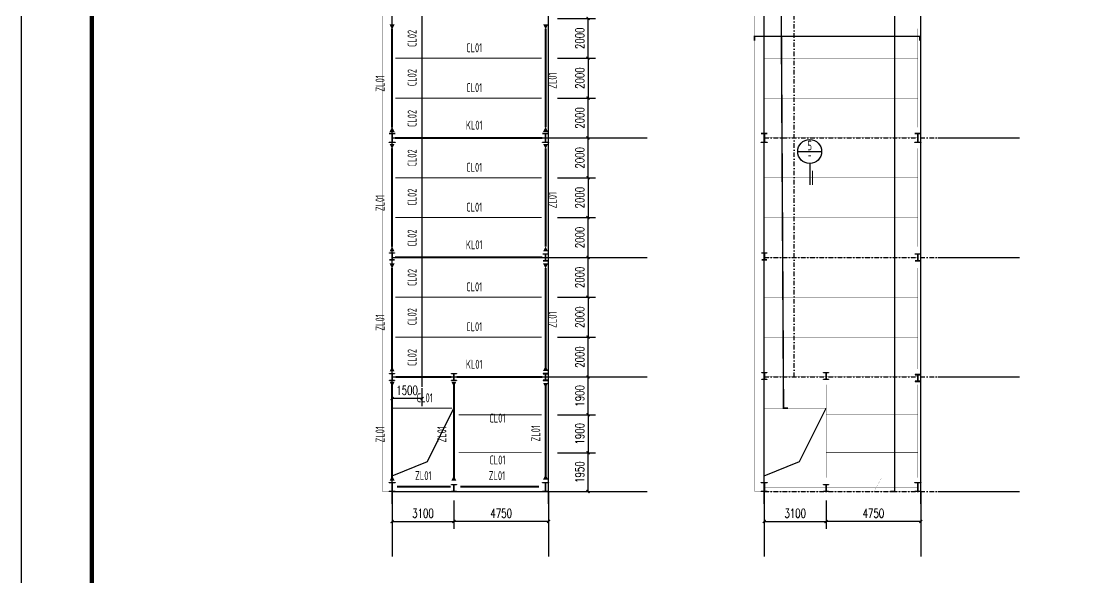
# Model space of a CAD drawing. Extents: x 180850 to 1399066, y 113487 to 334416.
# Drawn here: x 552678 to 606269, y 166362 to 194285 of the extents above; entities that cross this region are included whole.
import ezdxf
from ezdxf.enums import TextEntityAlignment as Align

# ---------------------------------------------------------------- set-up
doc = ezdxf.new("R2010")
doc.units = 0
doc.header["$LTSCALE"] = 1000
doc.linetypes.add('04-7#8#_t3 - 副本$0$04-7#8#_t3$0$3#_t3$0$PROJ-SPC-SV-EP-002-PL-FP1-R02_1$0$DGN Style 4', pattern=[0.015335, 0.007667, -0.003834, 0, -0.003834])
doc.linetypes.add('CENTER2', pattern=[1.125, 0.75, -0.125, 0.125, -0.125])
for name, color, linetype in [('AXIS', 3, 'Continuous'), ('DOTE', 1, 'Continuous'), ('GZ', 50, 'Continuous'), ('NUM', 7, 'Continuous'), ('PUB_TITLE', 4, 'Continuous'), ('REIN', 1, 'Continuous'), ('STPM_RBEAM_SIG', 2, 'Continuous'), ('STPM_RBEAM_THICK', 3, 'Continuous'), ('STPM_SBEAM_THICK', 2, 'Continuous'), ('TC', 252, 'Continuous'), ('THICK', 6, 'Continuous'), ('THIN', 7, 'Continuous')]:
    doc.layers.add(name, color=color, linetype=linetype)
doc.styles.add('_TCH_DIM_T3', font='SIMPLEX', dxfattribs={"width": 0.705882, "bigfont": 'GBCBIG'})
doc.styles.add('TSSD_Norm', font='tssdeng.shx', dxfattribs={"bigfont": 'hztxt.shx'})
doc.styles.add('TSSD_Num', font='Tssdeng.shx', dxfattribs={"width": 0.7, "bigfont": 'hztxt.shx'})
doc.dimstyles.new('_TCH_ARCH&&150', dxfattribs={"dimtxt": 446.25, "dimasz": 150, "dimexe": 375, "dimexo": 450, "dimgap": 189.375, "dimtad": 1, "dimdec": 0, "dimzin": 0, "dimdsep": 46, "dimtxsty": '_TCH_DIM_T3', "dimblk": 'ARCHTICK', "dimcen": 0.09, "dimclrd": 3, "dimclre": 3, "dimclrt": 7, "dimazin": 2, "dimtfac": 1, "dimtdec": 0, "dimtix": 1, "dimtmove": 2, "dimatfit": 3, "dimfxl": 1, "dimtolj": 1, "dimtzin": 0, "dimarcsym": 0})
doc.dimstyles.new('TCH_150_1', dxfattribs={"dimtxt": 446.25, "dimasz": 150, "dimexe": 375, "dimexo": 450, "dimgap": 189.375, "dimtad": 1, "dimdec": 0, "dimzin": 0, "dimdsep": 46, "dimtxsty": '_TCH_DIM_T3', "dimblk": 'ARCHTICK', "dimcen": 0.09, "dimclrd": 256, "dimclre": 256, "dimclrt": 7, "dimazin": 2, "dimtfac": 1, "dimtdec": 0, "dimtix": 1, "dimtmove": 2, "dimatfit": 3, "dimfxl": 1, "dimtolj": 1, "dimtzin": 0, "dimarcsym": 0})

# ---------------------------------------------------------------- blocks, each defined once
blk = doc.blocks.new('ts_idx')
at = {"layer": 'THIN', "color": 0, "linetype": 'ByBlock', "lineweight": -2}
blk.add_line((-0.5, 0), (0.5, 0), dxfattribs=at)
blk.add_circle((0, 0), 0.5, dxfattribs=at)
at = {"layer": 'THIN', "color": 0, "linetype": 'ByBlock', "lineweight": -2, "style": 'TSSD_Num', "width": 0.7}
for tag, p in [('1', (0, 0.25)), ('A', (0, -0.25))]:
    blk.add_attdef(tag, text='', height=0.5, dxfattribs=at).set_placement(p, align=Align.MIDDLE_CENTER)
blk = doc.blocks.new('_ArchTick')
at = {"color": 0, "linetype": 'ByBlock', "const_width": 0.4}
blk.add_lwpolyline([(-0.5, -0.5), (0.5, 0.5)], dxfattribs=at)
blk = doc.blocks.new('*D403')
at = {"color": 3, "lineweight": -2, "transparency": 16777216}
for p, q in [((574376, 170235), (574376, 168807)), ((579126, 170235), (579126, 168807)), ((579126, 169182), (574376, 169182))]:
    blk.add_line(p, q, dxfattribs=at)
at = {"layer": 'Defpoints', "color": 0, "transparency": 16777216}
for p in [(574376, 170685), (579126, 170685), (574376, 169182)]:
    blk.add_point(p, dxfattribs=at)
at = {"color": 3, "lineweight": -2, "transparency": 16777216, "xscale": 150, "yscale": 150, "zscale": 150}
for p, rotation in [((574376, 169182), 179.9999999949974), ((579126, 169182), 359.9999999949974)]:
    blk.add_blockref('_ArchTick', p, dxfattribs=dict(at, rotation=rotation))
at = {"color": 7, "transparency": 16777216, "insert": (576751, 169594), "char_height": 446.2, "attachment_point": 5, "rotation": 360, "style": '_TCH_DIM_T3'}
blk.add_mtext('\\A1;4750', dxfattribs=at)
blk = doc.blocks.new('*D404')
at = {"color": 3, "lineweight": -2, "transparency": 16777216}
for p, q in [((571276, 175837), (571276, 174977)), ((572776, 175876), (572776, 174977)), ((572776, 175352), (571276, 175352))]:
    blk.add_line(p, q, dxfattribs=at)
at = {"layer": 'Defpoints', "color": 0, "transparency": 16777216}
for p in [(572776, 176326), (571276, 176287), (571276, 175352)]:
    blk.add_point(p, dxfattribs=at)
at = {"color": 3, "lineweight": -2, "transparency": 16777216, "xscale": 150, "yscale": 150, "zscale": 150}
for p, rotation in [((571276, 175352), 180.0000000066701), ((572776, 175352), 6.670104468753379e-09)]:
    blk.add_blockref('_ArchTick', p, dxfattribs=dict(at, rotation=rotation))
at = {"color": 7, "transparency": 16777216, "insert": (572026, 175765), "char_height": 446.2, "attachment_point": 5, "rotation": 0, "style": '_TCH_DIM_T3'}
blk.add_mtext('\\A1;1500', dxfattribs=at)
blk = doc.blocks.new('*D405')
at = {"color": 3, "lineweight": -2, "transparency": 16777216}
for p, q in [((571276, 170197), (571276, 168807)), ((574376, 170235), (574376, 168807)), ((571276, 169182), (574376, 169182))]:
    blk.add_line(p, q, dxfattribs=at)
at = {"layer": 'Defpoints', "color": 0, "transparency": 16777216}
for p in [(571276, 170647), (574376, 170685), (574376, 169182)]:
    blk.add_point(p, dxfattribs=at)
at = {"color": 3, "lineweight": -2, "transparency": 16777216, "xscale": 150, "yscale": 150, "zscale": 150, "rotation": 180}
blk.add_blockref('_ArchTick', (571276, 169182), dxfattribs=at)
at = {"color": 3, "lineweight": -2, "transparency": 16777216, "xscale": 150, "yscale": 150, "zscale": 150}
blk.add_blockref('_ArchTick', (574376, 169182), dxfattribs=at)
at = {"color": 7, "transparency": 16777216, "insert": (572826, 169594), "char_height": 446.2, "attachment_point": 5, "style": '_TCH_DIM_T3'}
blk.add_mtext('\\A1;3100', dxfattribs=at)
blk = doc.blocks.new('*D635')
at = {"layer": 'AXIS', "lineweight": -2, "transparency": 16777216}
for p, q in [((579576, 194435), (581480, 194435)), ((581105, 192435), (581105, 194435)), ((579576, 192435), (581480, 192435))]:
    blk.add_line(p, q, dxfattribs=at)
at = {"layer": 'Defpoints', "color": 0, "transparency": 16777216}
for p in [(579126, 194435), (581105, 194435), (579126, 192435)]:
    blk.add_point(p, dxfattribs=at)
at = {"layer": 'AXIS', "lineweight": -2, "transparency": 16777216, "xscale": 150, "yscale": 150, "zscale": 150}
for p, rotation in [((581105, 194435), 90), ((581105, 192435), 270)]:
    blk.add_blockref('_ArchTick', p, dxfattribs=dict(at, rotation=rotation))
at = {"layer": 'AXIS', "color": 7, "transparency": 16777216, "insert": (580693, 193435), "char_height": 446.2, "attachment_point": 5, "rotation": 90, "style": '_TCH_DIM_T3'}
blk.add_mtext('\\A1;2000', dxfattribs=at)
blk = doc.blocks.new('*D636')
at = {"layer": 'AXIS', "lineweight": -2, "transparency": 16777216}
for p, q in [((579576, 192435), (581480, 192435)), ((581105, 192435), (581105, 190435)), ((579576, 190435), (581480, 190435))]:
    blk.add_line(p, q, dxfattribs=at)
at = {"layer": 'Defpoints', "color": 0, "transparency": 16777216}
for p in [(579126, 192435), (579126, 190435), (581105, 190435)]:
    blk.add_point(p, dxfattribs=at)
at = {"layer": 'AXIS', "lineweight": -2, "transparency": 16777216, "xscale": 150, "yscale": 150, "zscale": 150}
for p, rotation in [((581105, 192435), 90), ((581105, 190435), 270)]:
    blk.add_blockref('_ArchTick', p, dxfattribs=dict(at, rotation=rotation))
at = {"layer": 'AXIS', "color": 7, "transparency": 16777216, "insert": (580693, 191435), "char_height": 446.2, "attachment_point": 5, "rotation": 90, "style": '_TCH_DIM_T3'}
blk.add_mtext('\\A1;2000', dxfattribs=at)
blk = doc.blocks.new('*D637')
at = {"layer": 'AXIS', "lineweight": -2, "transparency": 16777216}
for p, q in [((579576, 190435), (581480, 190435)), ((581105, 188435), (581105, 190435)), ((579726, 188435), (581480, 188435))]:
    blk.add_line(p, q, dxfattribs=at)
at = {"layer": 'Defpoints', "color": 0, "transparency": 16777216}
for p in [(579126, 190435), (581105, 190435), (579276, 188435)]:
    blk.add_point(p, dxfattribs=at)
at = {"layer": 'AXIS', "lineweight": -2, "transparency": 16777216, "xscale": 150, "yscale": 150, "zscale": 150}
for p, rotation in [((581105, 190435), 90), ((581105, 188435), 270)]:
    blk.add_blockref('_ArchTick', p, dxfattribs=dict(at, rotation=rotation))
at = {"layer": 'AXIS', "color": 7, "transparency": 16777216, "insert": (580693, 189435), "char_height": 446.2, "attachment_point": 5, "rotation": 90, "style": '_TCH_DIM_T3'}
blk.add_mtext('\\A1;2000', dxfattribs=at)
blk = doc.blocks.new('*D638')
at = {"layer": 'AXIS', "lineweight": -2, "transparency": 16777216}
for p, q in [((579576, 188435), (581480, 188435)), ((581105, 186435), (581105, 188435)), ((579576, 186435), (581480, 186435))]:
    blk.add_line(p, q, dxfattribs=at)
at = {"layer": 'Defpoints', "color": 0, "transparency": 16777216}
for p in [(579126, 188435), (581105, 188435), (579126, 186435)]:
    blk.add_point(p, dxfattribs=at)
at = {"layer": 'AXIS', "lineweight": -2, "transparency": 16777216, "xscale": 150, "yscale": 150, "zscale": 150}
for p, rotation in [((581105, 188435), 90), ((581105, 186435), 270)]:
    blk.add_blockref('_ArchTick', p, dxfattribs=dict(at, rotation=rotation))
at = {"layer": 'AXIS', "color": 7, "transparency": 16777216, "insert": (580693, 187435), "char_height": 446.2, "attachment_point": 5, "rotation": 90, "style": '_TCH_DIM_T3'}
blk.add_mtext('\\A1;2000', dxfattribs=at)
blk = doc.blocks.new('*D639')
at = {"layer": 'AXIS', "lineweight": -2, "transparency": 16777216}
for p, q in [((579576, 186435), (581480, 186435)), ((581105, 186435), (581105, 184435)), ((579576, 184435), (581480, 184435))]:
    blk.add_line(p, q, dxfattribs=at)
at = {"layer": 'Defpoints', "color": 0, "transparency": 16777216}
for p in [(579126, 186435), (579126, 184435), (581105, 184435)]:
    blk.add_point(p, dxfattribs=at)
at = {"layer": 'AXIS', "lineweight": -2, "transparency": 16777216, "xscale": 150, "yscale": 150, "zscale": 150}
for p, rotation in [((581105, 186435), 90), ((581105, 184435), 270)]:
    blk.add_blockref('_ArchTick', p, dxfattribs=dict(at, rotation=rotation))
at = {"layer": 'AXIS', "color": 7, "transparency": 16777216, "insert": (580693, 185435), "char_height": 446.2, "attachment_point": 5, "rotation": 90, "style": '_TCH_DIM_T3'}
blk.add_mtext('\\A1;2000', dxfattribs=at)
blk = doc.blocks.new('*D640')
at = {"layer": 'AXIS', "lineweight": -2, "transparency": 16777216}
for p, q in [((579576, 184435), (581480, 184435)), ((581105, 182435), (581105, 184435)), ((579726, 182435), (581480, 182435))]:
    blk.add_line(p, q, dxfattribs=at)
at = {"layer": 'Defpoints', "color": 0, "transparency": 16777216}
for p in [(579126, 184435), (581105, 184435), (579276, 182435)]:
    blk.add_point(p, dxfattribs=at)
at = {"layer": 'AXIS', "lineweight": -2, "transparency": 16777216, "xscale": 150, "yscale": 150, "zscale": 150}
for p, rotation in [((581105, 184435), 90), ((581105, 182435), 270)]:
    blk.add_blockref('_ArchTick', p, dxfattribs=dict(at, rotation=rotation))
at = {"layer": 'AXIS', "color": 7, "transparency": 16777216, "insert": (580693, 183435), "char_height": 446.2, "attachment_point": 5, "rotation": 90, "style": '_TCH_DIM_T3'}
blk.add_mtext('\\A1;2000', dxfattribs=at)
blk = doc.blocks.new('*D641')
at = {"layer": 'AXIS', "lineweight": -2, "transparency": 16777216}
for p, q in [((579576, 182435), (581480, 182435)), ((581105, 180435), (581105, 182435)), ((579576, 180435), (581480, 180435))]:
    blk.add_line(p, q, dxfattribs=at)
at = {"layer": 'Defpoints', "color": 0, "transparency": 16777216}
for p in [(579126, 182435), (581105, 182435), (579126, 180435)]:
    blk.add_point(p, dxfattribs=at)
at = {"layer": 'AXIS', "lineweight": -2, "transparency": 16777216, "xscale": 150, "yscale": 150, "zscale": 150}
for p, rotation in [((581105, 182435), 90), ((581105, 180435), 270)]:
    blk.add_blockref('_ArchTick', p, dxfattribs=dict(at, rotation=rotation))
at = {"layer": 'AXIS', "color": 7, "transparency": 16777216, "insert": (580693, 181435), "char_height": 446.2, "attachment_point": 5, "rotation": 90, "style": '_TCH_DIM_T3'}
blk.add_mtext('\\A1;2000', dxfattribs=at)
blk = doc.blocks.new('*D642')
at = {"layer": 'AXIS', "lineweight": -2, "transparency": 16777216}
for p, q in [((579576, 180435), (581480, 180435)), ((581105, 180435), (581105, 178435)), ((579576, 178435), (581480, 178435))]:
    blk.add_line(p, q, dxfattribs=at)
at = {"layer": 'Defpoints', "color": 0, "transparency": 16777216}
for p in [(579126, 180435), (579126, 178435), (581105, 178435)]:
    blk.add_point(p, dxfattribs=at)
at = {"layer": 'AXIS', "lineweight": -2, "transparency": 16777216, "xscale": 150, "yscale": 150, "zscale": 150}
for p, rotation in [((581105, 180435), 90), ((581105, 178435), 270)]:
    blk.add_blockref('_ArchTick', p, dxfattribs=dict(at, rotation=rotation))
at = {"layer": 'AXIS', "color": 7, "transparency": 16777216, "insert": (580693, 179435), "char_height": 446.2, "attachment_point": 5, "rotation": 90, "style": '_TCH_DIM_T3'}
blk.add_mtext('\\A1;2000', dxfattribs=at)
blk = doc.blocks.new('*D643')
at = {"layer": 'AXIS', "lineweight": -2, "transparency": 16777216}
for p, q in [((579576, 178435), (581480, 178435)), ((581105, 176435), (581105, 178435)), ((579726, 176435), (581480, 176435))]:
    blk.add_line(p, q, dxfattribs=at)
at = {"layer": 'Defpoints', "color": 0, "transparency": 16777216}
for p in [(579126, 178435), (581105, 178435), (579276, 176435)]:
    blk.add_point(p, dxfattribs=at)
at = {"layer": 'AXIS', "lineweight": -2, "transparency": 16777216, "xscale": 150, "yscale": 150, "zscale": 150}
for p, rotation in [((581105, 178435), 90), ((581105, 176435), 270)]:
    blk.add_blockref('_ArchTick', p, dxfattribs=dict(at, rotation=rotation))
at = {"layer": 'AXIS', "color": 7, "transparency": 16777216, "insert": (580693, 177435), "char_height": 446.2, "attachment_point": 5, "rotation": 90, "style": '_TCH_DIM_T3'}
blk.add_mtext('\\A1;2000', dxfattribs=at)
blk = doc.blocks.new('*D646')
at = {"layer": 'AXIS', "lineweight": -2, "transparency": 16777216}
for p, q in [((579576, 176435), (581480, 176435)), ((581105, 174535), (581105, 176435)), ((579576, 174535), (581480, 174535))]:
    blk.add_line(p, q, dxfattribs=at)
at = {"layer": 'Defpoints', "color": 0, "transparency": 16777216}
for p in [(579126, 176435), (581105, 176435), (579126, 174535)]:
    blk.add_point(p, dxfattribs=at)
at = {"layer": 'AXIS', "lineweight": -2, "transparency": 16777216, "xscale": 150, "yscale": 150, "zscale": 150}
for p, rotation in [((581105, 176435), 90), ((581105, 174535), 270)]:
    blk.add_blockref('_ArchTick', p, dxfattribs=dict(at, rotation=rotation))
at = {"layer": 'AXIS', "color": 7, "transparency": 16777216, "insert": (580693, 175485), "char_height": 446.2, "attachment_point": 5, "rotation": 90, "style": '_TCH_DIM_T3'}
blk.add_mtext('\\A1;1900', dxfattribs=at)
blk = doc.blocks.new('*D647')
at = {"layer": 'AXIS', "lineweight": -2, "transparency": 16777216}
for p, q in [((579576, 174535), (581480, 174535)), ((581105, 174535), (581105, 172635)), ((579576, 172635), (581480, 172635))]:
    blk.add_line(p, q, dxfattribs=at)
at = {"layer": 'Defpoints', "color": 0, "transparency": 16777216}
for p in [(579126, 174535), (579126, 172635), (581105, 172635)]:
    blk.add_point(p, dxfattribs=at)
at = {"layer": 'AXIS', "lineweight": -2, "transparency": 16777216, "xscale": 150, "yscale": 150, "zscale": 150}
for p, rotation in [((581105, 174535), 90), ((581105, 172635), 270)]:
    blk.add_blockref('_ArchTick', p, dxfattribs=dict(at, rotation=rotation))
at = {"layer": 'AXIS', "color": 7, "transparency": 16777216, "insert": (580693, 173585), "char_height": 446.2, "attachment_point": 5, "rotation": 90, "style": '_TCH_DIM_T3'}
blk.add_mtext('\\A1;1900', dxfattribs=at)
blk = doc.blocks.new('*D648')
at = {"layer": 'AXIS', "lineweight": -2, "transparency": 16777216}
for p, q in [((579576, 172635), (581480, 172635)), ((581105, 170685), (581105, 172635)), ((579726, 170685), (581480, 170685))]:
    blk.add_line(p, q, dxfattribs=at)
at = {"layer": 'Defpoints', "color": 0, "transparency": 16777216}
for p in [(579126, 172635), (581105, 172635), (579276, 170685)]:
    blk.add_point(p, dxfattribs=at)
at = {"layer": 'AXIS', "lineweight": -2, "transparency": 16777216, "xscale": 150, "yscale": 150, "zscale": 150}
for p, rotation in [((581105, 172635), 90), ((581105, 170685), 270)]:
    blk.add_blockref('_ArchTick', p, dxfattribs=dict(at, rotation=rotation))
at = {"layer": 'AXIS', "color": 7, "transparency": 16777216, "insert": (580693, 171660), "char_height": 446.2, "attachment_point": 5, "rotation": 90, "style": '_TCH_DIM_T3'}
blk.add_mtext('\\A1;1950', dxfattribs=at)
blk = doc.blocks.new('*D650')
at = {"color": 3, "lineweight": -2, "transparency": 16777216}
for p, q in [((593049, 170235), (593049, 168807)), ((597799, 170235), (597799, 168807)), ((597799, 169182), (593049, 169182))]:
    blk.add_line(p, q, dxfattribs=at)
at = {"layer": 'Defpoints', "color": 0, "transparency": 16777216}
for p in [(593049, 170685), (597799, 170685), (593049, 169182)]:
    blk.add_point(p, dxfattribs=at)
at = {"color": 3, "lineweight": -2, "transparency": 16777216, "xscale": 150, "yscale": 150, "zscale": 150}
for p, rotation in [((593049, 169182), 179.9999999949974), ((597799, 169182), 359.9999999949974)]:
    blk.add_blockref('_ArchTick', p, dxfattribs=dict(at, rotation=rotation))
at = {"color": 7, "transparency": 16777216, "insert": (595424, 169594), "char_height": 446.2, "attachment_point": 5, "rotation": 360, "style": '_TCH_DIM_T3'}
blk.add_mtext('\\A1;4750', dxfattribs=at)
blk = doc.blocks.new('*D651')
at = {"color": 3, "lineweight": -2, "transparency": 16777216}
for p, q in [((589949, 170197), (589949, 168807)), ((593049, 170235), (593049, 168807)), ((589949, 169182), (593049, 169182))]:
    blk.add_line(p, q, dxfattribs=at)
at = {"layer": 'Defpoints', "color": 0, "transparency": 16777216}
for p in [(589949, 170647), (593049, 170685), (593049, 169182)]:
    blk.add_point(p, dxfattribs=at)
at = {"color": 3, "lineweight": -2, "transparency": 16777216, "xscale": 150, "yscale": 150, "zscale": 150, "rotation": 180}
blk.add_blockref('_ArchTick', (589949, 169182), dxfattribs=at)
at = {"color": 3, "lineweight": -2, "transparency": 16777216, "xscale": 150, "yscale": 150, "zscale": 150}
blk.add_blockref('_ArchTick', (593049, 169182), dxfattribs=at)
at = {"color": 7, "transparency": 16777216, "insert": (591499, 169594), "char_height": 446.2, "attachment_point": 5, "style": '_TCH_DIM_T3'}
blk.add_mtext('\\A1;3100', dxfattribs=at)

msp = doc.modelspace()

# ---------------------------------------------------------------- linework, layer by layer
at = {"layer": 'AXIS'}
for p, q in [((579976.16, 188435.44), (584070.8, 188435.44)), ((598648.78, 188435.44), (602743.42, 188435.44)), ((579976.16, 182435.44), (584070.8, 182435.44)), ((598648.78, 182435.44), (602743.42, 182435.44)), ((579976.16, 176435.44), (584070.8, 176435.44)), ((598648.78, 176435.44), (602743.42, 176435.44)), ((571276.19, 170646.86), (571276.19, 167431.11)), ((579126.19, 170646.86), (579126.19, 167431.11)), ((579976.16, 170685.44), (584070.8, 170685.44)), ((589948.81, 170646.86), (589948.81, 167431.11)), ((597798.81, 170646.86), (597798.81, 167431.11)), ((598648.78, 170685.44), (602743.42, 170685.44))]:
    msp.add_line(p, q, dxfattribs=at)
at = {"layer": 'DOTE'}
for p, q in [((571276.19, 170060.44), (571276.19, 208029.2)), ((589948.81, 170065.19), (589948.81, 208033.95)), ((579126.19, 170060.44), (579126.19, 207310.44)), ((597798.81, 170060.44), (597798.81, 207310.44)), ((572776.19, 175943.91), (572776.19, 200759.12)), ((571276.19, 188435.44), (580524.82, 188435.44)), ((571276.19, 182435.44), (580524.82, 182435.44)), ((571276.19, 176435.44), (580524.82, 176435.44)), ((571276.19, 170685.44), (580376.19, 170685.44))]:
    msp.add_line(p, q, dxfattribs=at)
at = {"layer": 'GZ', "color": 5, "linetype": 'ByBlock', "const_width": 5}
msp.add_lwpolyline([(595055.56, 205494.18), (595453.6, 206300.02), (595453.6, 170685.44), (595870.76, 171445.8)], dxfattribs=at)
at = {"layer": 'GZ'}
for points in [[(571126.19, 188660.62), (571426.19, 188660.62), (571426.19, 188650.62), (571283.04, 188650.62), (571279.19, 188645.62), (571279.19, 188225.27), (571283.04, 188220.62), (571426.19, 188220.62), (571426.19, 188210.62), (571126.19, 188210.62), (571126.19, 188220.62), (571269.19, 188220.62), (571273.19, 188225.1), (571273.19, 188645.62), (571269.19, 188650.62), (571126.19, 188650.62), (571126.19, 188660.62)], [(578826.19, 188660.62), (579126.19, 188660.62), (579126.19, 188650.62), (578983.04, 188650.62), (578979.19, 188645.62), (578979.19, 188225.27), (578983.04, 188220.62), (579126.19, 188220.62), (579126.19, 188210.62), (578826.19, 188210.62), (578826.19, 188220.62), (578969.19, 188220.62), (578973.19, 188225.1), (578973.19, 188645.62), (578969.19, 188650.62), (578826.19, 188650.62), (578826.19, 188660.62)], [(589798.81, 188660.62), (590098.81, 188660.62), (590098.81, 188650.62), (589955.66, 188650.62), (589951.81, 188645.62), (589951.81, 188225.27), (589955.66, 188220.62), (590098.81, 188220.62), (590098.81, 188210.62), (589798.81, 188210.62), (589798.81, 188220.62), (589941.81, 188220.62), (589945.81, 188225.1), (589945.81, 188645.62), (589941.81, 188650.62), (589798.81, 188650.62), (589798.81, 188660.62)], [(597498.81, 188660.62), (597798.81, 188660.62), (597798.81, 188650.62), (597655.66, 188650.62), (597651.81, 188645.62), (597651.81, 188225.27), (597655.66, 188220.62), (597798.81, 188220.62), (597798.81, 188210.62), (597498.81, 188210.62), (597498.81, 188220.62), (597641.81, 188220.62), (597645.81, 188225.1), (597645.81, 188645.62), (597641.81, 188650.62), (597498.81, 188650.62), (597498.81, 188660.62)], [(571151.19, 182660.62), (571401.19, 182660.62), (571401.19, 182650.62), (571283.04, 182650.62), (571279.19, 182645.62), (571279.19, 182325.27), (571283.04, 182320.62), (571401.19, 182320.62), (571401.19, 182310.62), (571151.19, 182310.62), (571151.19, 182320.62), (571269.19, 182320.62), (571273.19, 182325.1), (571273.19, 182645.62), (571269.19, 182650.62), (571151.19, 182650.62), (571151.19, 182660.62)], [(578851.19, 182610.62), (579101.19, 182610.62), (579101.19, 182600.62), (578983.04, 182600.62), (578979.19, 182595.62), (578979.19, 182275.27), (578983.04, 182270.62), (579101.19, 182270.62), (579101.19, 182260.62), (578851.19, 182260.62), (578851.19, 182270.62), (578969.19, 182270.62), (578973.19, 182275.1), (578973.19, 182595.62), (578969.19, 182600.62), (578851.19, 182600.62), (578851.19, 182610.62)], [(589823.81, 182660.62), (590073.81, 182660.62), (590073.81, 182650.62), (589955.66, 182650.62), (589951.81, 182645.62), (589951.81, 182325.27), (589955.66, 182320.62), (590073.81, 182320.62), (590073.81, 182310.62), (589823.81, 182310.62), (589823.81, 182320.62), (589941.81, 182320.62), (589945.81, 182325.1), (589945.81, 182645.62), (589941.81, 182650.62), (589823.81, 182650.62), (589823.81, 182660.62)], [(597523.81, 182610.62), (597773.81, 182610.62), (597773.81, 182600.62), (597655.66, 182600.62), (597651.81, 182595.62), (597651.81, 182275.27), (597655.66, 182270.62), (597773.81, 182270.62), (597773.81, 182260.62), (597523.81, 182260.62), (597523.81, 182270.62), (597641.81, 182270.62), (597645.81, 182275.1), (597645.81, 182595.62), (597641.81, 182600.62), (597523.81, 182600.62), (597523.81, 182610.62)], [(571151.19, 176610.7), (571401.19, 176610.7), (571401.19, 176600.7), (571283.04, 176600.7), (571279.19, 176595.7), (571279.19, 176275.35), (571283.04, 176270.7), (571401.19, 176270.7), (571401.19, 176260.7), (571151.19, 176260.7), (571151.19, 176270.7), (571269.19, 176270.7), (571273.19, 176275.19), (571273.19, 176595.7), (571269.19, 176600.7), (571151.19, 176600.7), (571151.19, 176610.7)], [(574251.24, 176610.7), (574501.24, 176610.7), (574501.24, 176600.7), (574383.09, 176600.7), (574379.24, 176595.7), (574379.24, 176275.35), (574383.09, 176270.7), (574501.24, 176270.7), (574501.24, 176260.7), (574251.24, 176260.7), (574251.24, 176270.7), (574369.24, 176270.7), (574373.24, 176275.19), (574373.24, 176595.7), (574369.24, 176600.7), (574251.24, 176600.7), (574251.24, 176610.7)], [(578851.19, 176260.19), (579101.19, 176260.19), (579101.19, 176270.19), (578983.04, 176270.19), (578979.19, 176275.19), (578979.19, 176595.54), (578983.04, 176600.19), (579101.19, 176600.19), (579101.19, 176610.19), (578851.19, 176610.19), (578851.19, 176600.19), (578969.19, 176600.19), (578973.19, 176595.7), (578973.19, 176275.19), (578969.19, 176270.19), (578851.19, 176270.19), (578851.19, 176260.19)], [(589823.81, 176660.62), (590073.81, 176660.62), (590073.81, 176650.62), (589955.66, 176650.62), (589951.81, 176645.62), (589951.81, 176325.27), (589955.66, 176320.62), (590073.81, 176320.62), (590073.81, 176310.62), (589823.81, 176310.62), (589823.81, 176320.62), (589941.81, 176320.62), (589945.81, 176325.1), (589945.81, 176645.62), (589941.81, 176650.62), (589823.81, 176650.62), (589823.81, 176660.62)], [(592923.86, 176660.62), (593173.86, 176660.62), (593173.86, 176650.62), (593055.71, 176650.62), (593051.86, 176645.62), (593051.86, 176325.27), (593055.71, 176320.62), (593173.86, 176320.62), (593173.86, 176310.62), (592923.86, 176310.62), (592923.86, 176320.62), (593041.86, 176320.62), (593045.86, 176325.1), (593045.86, 176645.62), (593041.86, 176650.62), (592923.86, 176650.62), (592923.86, 176660.62)], [(592923.86, 176660.62), (593173.86, 176660.62), (593173.86, 176650.62), (593055.71, 176650.62), (593051.86, 176645.62), (593051.86, 176325.27), (593055.71, 176320.62), (593173.86, 176320.62), (593173.86, 176310.62), (592923.86, 176310.62), (592923.86, 176320.62), (593041.86, 176320.62), (593045.86, 176325.1), (593045.86, 176645.62), (593041.86, 176650.62), (592923.86, 176650.62), (592923.86, 176660.62)], [(597523.81, 176210.27), (597773.81, 176210.27), (597773.81, 176220.27), (597655.66, 176220.27), (597651.81, 176225.27), (597651.81, 176545.62), (597655.66, 176550.27), (597773.81, 176550.27), (597773.81, 176560.27), (597523.81, 176560.27), (597523.81, 176550.27), (597641.81, 176550.27), (597645.81, 176545.78), (597645.81, 176225.27), (597641.81, 176220.27), (597523.81, 176220.27), (597523.81, 176210.27)], [(571126.19, 171135.44), (571426.19, 171135.44), (571426.19, 171125.44), (571283.04, 171125.44), (571279.19, 171120.44), (571279.19, 170700.09), (571283.04, 170695.44), (571426.19, 170695.44), (571426.19, 170685.44), (571126.19, 170685.44), (571126.19, 170695.44), (571269.19, 170695.44), (571273.19, 170699.93), (571273.19, 171120.44), (571269.19, 171125.44), (571126.19, 171125.44), (571126.19, 171135.44)], [(574251.24, 171035.44), (574501.24, 171035.44), (574501.24, 171025.44), (574383.09, 171025.44), (574379.24, 171020.44), (574379.24, 170700.09), (574383.09, 170695.44), (574501.24, 170695.44), (574501.24, 170685.44), (574251.24, 170685.44), (574251.24, 170695.44), (574369.24, 170695.44), (574373.24, 170699.93), (574373.24, 171020.44), (574369.24, 171025.44), (574251.24, 171025.44), (574251.24, 171035.44)], [(578826.19, 171135.44), (579126.19, 171135.44), (579126.19, 171125.44), (578983.04, 171125.44), (578979.19, 171120.44), (578979.19, 170700.09), (578983.04, 170695.44), (579126.19, 170695.44), (579126.19, 170685.44), (578826.19, 170685.44), (578826.19, 170695.44), (578969.19, 170695.44), (578973.19, 170699.93), (578973.19, 171120.44), (578969.19, 171125.44), (578826.19, 171125.44), (578826.19, 171135.44)], [(589798.81, 171135.44), (590098.81, 171135.44), (590098.81, 171125.44), (589955.66, 171125.44), (589951.81, 171120.44), (589951.81, 170700.09), (589955.66, 170695.44), (590098.81, 170695.44), (590098.81, 170685.44), (589798.81, 170685.44), (589798.81, 170695.44), (589941.81, 170695.44), (589945.81, 170699.93), (589945.81, 171120.44), (589941.81, 171125.44), (589798.81, 171125.44), (589798.81, 171135.44)], [(592923.86, 171035.44), (593173.86, 171035.44), (593173.86, 171025.44), (593055.71, 171025.44), (593051.86, 171020.44), (593051.86, 170700.09), (593055.71, 170695.44), (593173.86, 170695.44), (593173.86, 170685.44), (592923.86, 170685.44), (592923.86, 170695.44), (593041.86, 170695.44), (593045.86, 170699.93), (593045.86, 171020.44), (593041.86, 171025.44), (592923.86, 171025.44), (592923.86, 171035.44)], [(592923.86, 171035.44), (593173.86, 171035.44), (593173.86, 171025.44), (593055.71, 171025.44), (593051.86, 171020.44), (593051.86, 170700.09), (593055.71, 170695.44), (593173.86, 170695.44), (593173.86, 170685.44), (592923.86, 170685.44), (592923.86, 170695.44), (593041.86, 170695.44), (593045.86, 170699.93), (593045.86, 171020.44), (593041.86, 171025.44), (592923.86, 171025.44), (592923.86, 171035.44)], [(597498.81, 171135.44), (597798.81, 171135.44), (597798.81, 171125.44), (597655.66, 171125.44), (597651.81, 171120.44), (597651.81, 170700.09), (597655.66, 170695.44), (597798.81, 170695.44), (597798.81, 170685.44), (597498.81, 170685.44), (597498.81, 170695.44), (597641.81, 170695.44), (597645.81, 170699.93), (597645.81, 171120.44), (597641.81, 171125.44), (597498.81, 171125.44), (597498.81, 171135.44)]]:
    msp.add_lwpolyline(points, close=True, dxfattribs=at)
at = {"layer": 'PUB_TITLE'}
msp.add_lwpolyline([(552677.75, 220381.89), (671606.93, 220381.89), (671606.93, 136381.97), (552677.75, 136381.97)], close=True, dxfattribs=at)
at = {"layer": 'PUB_TITLE', "const_width": 212.12}
msp.add_lwpolyline([(556213.1, 137796.11), (556213.1, 218967.75), (670192.79, 218967.75), (670192.79, 137796.11)], close=True, dxfattribs=at)
at = {"layer": 'REIN', "const_width": 75}
for points in [[(596266.71, 206295.7), (596491.71, 206295.7), (596491.71, 170685.44), (596266.71, 170685.44)], [(590992.97, 200435.44), (590767.97, 200435.44), (590912.56, 174865.44), (591137.56, 174865.44)], [(589455.6, 193312.08), (589455.6, 193537.08), (597741.98, 193537.08), (597741.98, 193312.08)]]:
    msp.add_lwpolyline(points, dxfattribs=at)
at = {"layer": 'STPM_RBEAM_SIG'}
for points in [[(571276.19, 194131.68, 250, 0, 0), (571276.19, 193881.68, 250, 0, 0)], [(578976.19, 194134.1, 250, 0, 0), (578976.19, 193884.1, 250, 0, 0)], [(571276.19, 188739.2, 250, 0, 0), (571276.19, 188989.2, 250, 0, 0)], [(578976.19, 188739.2, 250, 0, 0), (578976.19, 188989.2, 250, 0, 0)], [(571276.19, 188131.68, 250, 0, 0), (571276.19, 187881.68, 250, 0, 0)], [(578976.19, 188134.1, 250, 0, 0), (578976.19, 187884.1, 250, 0, 0)], [(571276.19, 182739.2, 250, 0, 0), (571276.19, 182989.2, 250, 0, 0)], [(578976.19, 182739.2, 250, 0, 0), (578976.19, 182989.2, 250, 0, 0)], [(571276.19, 182131.68, 250, 0, 0), (571276.19, 181881.68, 250, 0, 0)], [(578976.19, 182134.1, 250, 0, 0), (578976.19, 181884.1, 250, 0, 0)], [(571276.19, 176710.93, 250, 0, 0), (571276.19, 176960.93, 250, 0, 0)], [(578976.19, 176739.2, 250, 0, 0), (578976.19, 176989.2, 250, 0, 0)], [(571276.19, 176199.62, 250, 0, 0), (571276.19, 175949.62, 250, 0, 0)], [(574376.19, 176199.62, 250, 0, 0), (574376.19, 175949.62, 250, 0, 0)], [(578976.19, 176134.1, 250, 0, 0), (578976.19, 175884.1, 250, 0, 0)], [(571276.19, 171229.45, 250, 0, 0), (571276.19, 171479.45, 250, 0, 0)], [(574376.19, 171229.45, 250, 0, 0), (574376.19, 171479.45, 250, 0, 0)], [(578976.19, 171282.15, 250, 0, 0), (578976.19, 171532.15, 250, 0, 0)]]:
    msp.add_lwpolyline(points, format="xyseb", dxfattribs=at)
at = {"layer": 'STPM_RBEAM_THICK', "const_width": 100}
for points in [[(571276.19, 193912.04), (571275.97, 188968.46)], [(578976.19, 193912.04), (578975.96, 188968.46)], [(578804.49, 188435.44), (571420.86, 188435.44)], [(571276.19, 187912.04), (571275.97, 182968.46)], [(578976.19, 187912.04), (578975.96, 182968.46)], [(578804.49, 182435.44), (571420.86, 182435.44)], [(571276.19, 181912.04), (571275.97, 176876.68)], [(578976.19, 181912.04), (578975.96, 176833.64)], [(571450.32, 176435.44), (574242.22, 176435.44)], [(578804.49, 176435.44), (574510.17, 176435.44)], [(571276.19, 176104.87), (571276.19, 171367.65)], [(574376.19, 171374.78), (574376.19, 176054.29)], [(578975.96, 171374.78), (578975.96, 176054.29)], [(578976.19, 175912.04), (578975.96, 171432.13)], [(574208.47, 170935.19), (571516.31, 170935.19)], [(574693.49, 170935.19), (578652.57, 170935.19)]]:
    msp.add_lwpolyline(points, dxfattribs=at)
at = {"layer": 'STPM_SBEAM_THICK', "color": 8, "linetype": '04-7#8#_t3 - 副本$0$04-7#8#_t3$0$3#_t3$0$PROJ-SPC-SV-EP-002-PL-FP1-R02_1$0$DGN Style 4', "ltscale": 30}
for p, q in [((591448.81, 176435.44), (591448.81, 200435.44)), ((589948.81, 188435.44), (599048.81, 188435.44)), ((589948.81, 182435.44), (599048.81, 182435.44)), ((589948.81, 176435.44), (599048.81, 176435.44)), ((589948.81, 170685.44), (599048.81, 170685.44))]:
    msp.add_line(p, q, dxfattribs=at)
at = {"layer": 'STPM_SBEAM_THICK', "const_width": 50}
for points in [[(572776.84, 192690.29), (572775.55, 194168.4)], [(578783.84, 192435.44), (571444.55, 192435.44)], [(572775.55, 190709.67), (572776.84, 192177.22)], [(578783.84, 190435.44), (571444.55, 190435.44)], [(572775.55, 190161.22), (572776.84, 188693.66)], [(572776.84, 186690.29), (572775.55, 188168.4)], [(578783.84, 186435.44), (571444.55, 186435.44)], [(572775.55, 184709.67), (572776.84, 186177.22)], [(578783.84, 184435.44), (571444.55, 184435.44)], [(572775.55, 184161.22), (572776.84, 182693.66)], [(572776.84, 180690.29), (572775.55, 182168.4)], [(578783.84, 180435.44), (571444.55, 180435.44)], [(572775.55, 178709.67), (572776.84, 180177.22)], [(578783.84, 178435.44), (571444.55, 178435.44)], [(572775.55, 178161.22), (572776.84, 176693.66)], [(574274.37, 174865.44), (571306.34, 174865.44)], [(578773.14, 174535.44), (574612.13, 174535.44)], [(578773.14, 172635.44), (574612.13, 172635.44)]]:
    msp.add_lwpolyline(points, dxfattribs=at)
at = {"layer": 'STPM_SBEAM_THICK', "color": 8, "linetype": '04-7#8#_t3 - 副本$0$04-7#8#_t3$0$3#_t3$0$PROJ-SPC-SV-EP-002-PL-FP1-R02_1$0$DGN Style 4', "ltscale": 30, "const_width": 20}
for points in [[(589948.81, 193912.04), (589948.59, 188968.46)], [(597648.81, 193912.04), (597648.58, 188968.46)], [(597648.58, 192435.44), (589948.81, 192435.44)], [(597648.58, 190435.44), (589948.81, 190435.44)], [(597648.58, 188435.44), (589948.81, 188435.44)], [(589948.81, 187912.04), (589948.59, 182968.46)], [(597648.81, 187912.04), (597648.58, 182968.46)], [(597648.58, 186435.44), (589948.81, 186435.44)], [(597648.58, 184435.44), (589948.81, 184435.44)], [(597648.58, 182435.44), (589948.81, 182435.44)], [(589948.81, 181912.04), (589948.59, 176968.46)], [(597648.81, 181912.04), (597648.58, 176833.64)], [(597648.58, 180435.44), (589948.81, 180435.44)], [(597648.58, 178435.44), (589948.81, 178435.44)], [(597648.58, 176435.44), (589948.81, 176435.44)], [(597648.58, 176435.44), (589948.81, 176435.44)], [(589948.81, 176104.87), (589948.81, 171367.65)], [(593048.81, 171374.78), (593048.81, 176054.29)], [(597648.58, 171374.78), (597648.58, 176054.29)], [(597648.81, 175912.04), (597648.58, 171432.13)], [(593048.81, 174865.44), (589951.81, 174865.44)], [(597648.58, 174535.44), (593048.81, 174535.44)], [(597648.58, 172635.44), (593048.81, 172635.44)], [(597648.58, 170905.31), (589948.81, 170905.31)]]:
    msp.add_lwpolyline(points, dxfattribs=at)
at = {"layer": 'TC'}
for p, q in [((573043.74, 172189.99), (574379.19, 174865.44)), ((591716.36, 172189.99), (593048.81, 174865.44)), ((571276.19, 171479.45), (573043.74, 172189.99)), ((589948.81, 171479.45), (591716.36, 172189.99))]:
    msp.add_line(p, q, dxfattribs=at)
at = {"layer": 'THICK', "linetype": 'CENTER2', "const_width": 20}
for points in [[(579126.19, 170685.44), (579126.19, 206295.7), (570796.19, 206295.7), (570796.19, 170685.44)], [(597798.81, 170685.44), (597798.81, 206295.7), (589468.81, 206295.7), (589468.81, 170685.44)]]:
    msp.add_lwpolyline(points, close=True, dxfattribs=at)
at = {"layer": 'THIN'}
msp.add_line((592224.79, 187148.64), (592224.79, 186078.4), dxfattribs=at)
at = {"layer": 'THIN', "const_width": 60}
msp.add_lwpolyline([(592368.79, 186792.04), (592368.79, 186078.84)], dxfattribs=at)

# ---------------------------------------------------------------- block references
at = {"layer": 'THIN'}
ref = msp.add_blockref('ts_idx', (592224.79, 187748.64), dxfattribs=dict(at, xscale=1200, yscale=1200, zscale=1200))
ref.add_attrib('2', '5', dxfattribs={"height": 480, "style": 'TSSD_Num', "width": 0.7}).set_placement((592224.79, 188048.64), align=Align.MIDDLE_CENTER)
ref.add_attrib('-', '-', dxfattribs={"height": 480, "style": 'TSSD_Norm', "width": 0.5}).set_placement((592223.91, 187203.88), align=Align.BOTTOM_CENTER)

# ---------------------------------------------------------------- texts
at = {"layer": 'NUM', "style": 'TSSD_Norm', "width": 0.7}
for s, p in [('CL02', (572638.18, 193429.74)), ('CL02', (572638.18, 191461.52)), ('ZL01', (571030.63, 191168.46)), ('ZL01', (579674.58, 191308.61)), ('CL02', (572638.18, 189409.36)), ('CL02', (572638.18, 187429.74)), ('ZL01', (571030.63, 185168.46)), ('CL02', (572638.18, 185461.52)), ('ZL01', (579674.58, 185308.61)), ('CL02', (572638.18, 183409.36)), ('CL02', (572638.18, 181429.74)), ('ZL01', (571030.63, 179168.46)), ('CL02', (572638.18, 179461.52)), ('ZL01', (579674.58, 179308.61)), ('CL02', (572638.18, 177409.36)), ('ZL01', (571030.63, 173554.91)), ('ZL01', (574130.63, 173554.91)), ('ZL01', (578841.27, 173604.67))]:
    msp.add_text(s, height=450, rotation=90, dxfattribs=at).set_placement(p, align=Align.BOTTOM_CENTER)
for s, p in [('CL01', (575396, 192598.92)), ('CL01', (575396, 190598.92)), ('KL01', (575394.53, 188712.1)), ('CL01', (575396, 186598.92)), ('CL01', (575396, 184598.92)), ('KL01', (575394.53, 182712.1)), ('CL01', (575396, 180598.92)), ('CL01', (575396, 178598.92)), ('KL01', (575394.53, 176712.1)), ('CL01', (572914.51, 175028.92)), ('CL01', (576559.65, 174008.51)), ('CL01', (576559.65, 171908.51)), ('ZL01', (572839.92, 171122.9)), ('ZL01', (576535.77, 171122.9))]:
    msp.add_text(s, height=450, dxfattribs=at).set_placement(p, align=Align.BOTTOM_CENTER)

# ---------------------------------------------------------------- dimensions: what is measured, and where the dimension line sits
for base, p1, p2, angle, picture, middle in [((571276.19, 175352.11), (572776.19, 176325.58), (571276.19, 176287), 180, '*D404', (572026.19, 175764.61)), ((574376.24, 169181.6), (571276.19, 170646.86), (574376.24, 170685.44), 360, '*D405', (572826.22, 169594.1)), ((574376.24, 169181.6), (579126.19, 170685.44), (574376.24, 170685.44), 180, '*D403', (576751.22, 169594.1)), ((593048.86, 169181.6), (589948.81, 170646.86), (593048.86, 170685.44), 360, '*D651', (591498.84, 169594.1)), ((593048.86, 169181.6), (597798.81, 170685.44), (593048.86, 170685.44), 180, '*D650', (595423.84, 169594.1))]:
    dim = msp.add_linear_dim(base=base, p1=p1, p2=p2, angle=angle, dimstyle='_TCH_ARCH&&150')
    dim.commit()
    dim.dimension.update_dxf_attribs({"geometry": picture, "text_midpoint": middle})
at = {"layer": 'AXIS'}
for base, p1, p2, angle, picture, middle in [((581105.06, 194435.44), (579126.19, 192435.44), (579126.19, 194435.44), 90, '*D635', (580692.56, 193435.44)), ((581105.06, 190435.44), (579126.19, 192435.44), (579126.19, 190435.44), 90, '*D636', (580692.56, 191435.44)), ((581105.06, 190435.44), (579276.19, 188435.44), (579126.19, 190435.44), 270, '*D637', (580692.56, 189435.44)), ((581105.06, 188435.44), (579126.19, 186435.44), (579126.19, 188435.44), 90, '*D638', (580692.56, 187435.44)), ((581105.06, 184435.44), (579126.19, 186435.44), (579126.19, 184435.44), 90, '*D639', (580692.56, 185435.44)), ((581105.06, 184435.44), (579276.19, 182435.44), (579126.19, 184435.44), 270, '*D640', (580692.56, 183435.44)), ((581105.06, 182435.44), (579126.19, 180435.44), (579126.19, 182435.44), 90, '*D641', (580692.56, 181435.44)), ((581105.06, 178435.44), (579126.19, 180435.44), (579126.19, 178435.44), 90, '*D642', (580692.56, 179435.44)), ((581105.06, 178435.44), (579276.19, 176435.44), (579126.19, 178435.44), 270, '*D643', (580692.56, 177435.44)), ((581105.06, 176435.44), (579126.19, 174535.44), (579126.19, 176435.44), 90, '*D646', (580692.56, 175485.44)), ((581105.06, 172635.44), (579126.19, 174535.44), (579126.19, 172635.44), 90, '*D647', (580692.56, 173585.44)), ((581105.06, 172635.44), (579276.19, 170685.44), (579126.19, 172635.44), 270, '*D648', (580692.56, 171660.44))]:
    dim = msp.add_linear_dim(base=base, p1=p1, p2=p2, angle=angle, dimstyle='TCH_150_1', dxfattribs=at)
    dim.commit()
    dim.dimension.update_dxf_attribs({"geometry": picture, "text_midpoint": middle})

doc.saveas('drawing.dxf')
